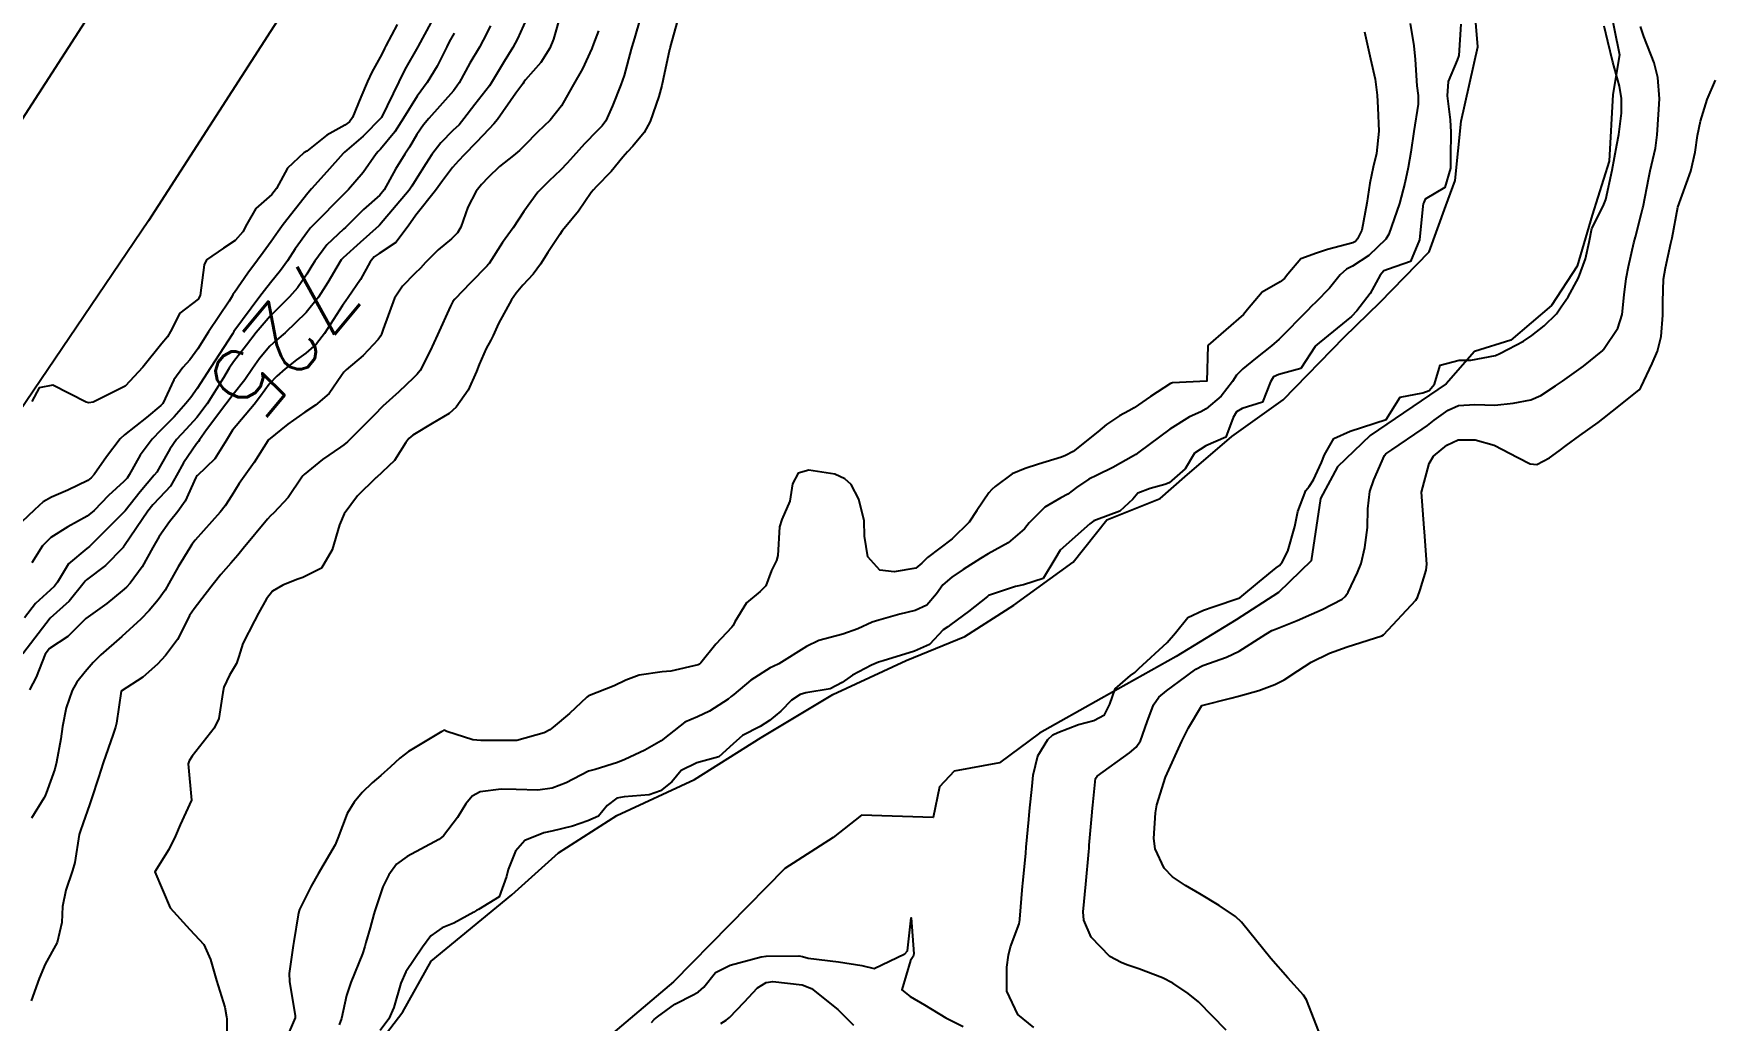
# Model space of a CAD drawing. Header units: metres. Extents: x 318500 to 325275, y 7408834 to 7428799.
# Drawn here: x 320851 to 320944.4, y 7415132 to 7415186.8 of the extents above; entities that cross this region are included whole.
import ezdxf
from ezdxf.enums import TextEntityAlignment as Align

# ---------------------------------------------------------------- set-up
doc = ezdxf.new("R2010")
doc.units = ezdxf.units.M
doc.header["$MEASUREMENT"] = 0
for name, color, linetype in [('Cotas', 45, 'Continuous'), ('Curvas de Nivel 1m', 11, 'Continuous'), ('Curvas de Nivel 5m', 15, 'Continuous'), ('Hidrografia', 140, 'Continuous'), ('Vias Primárias', 230, 'Continuous')]:
    doc.layers.add(name, color=color, linetype=linetype)
doc.styles.add('Style-STANDARD', font='STANDARD.shx')

msp = doc.modelspace()

# ---------------------------------------------------------------- linework, layer by layer
at = {"layer": 'Curvas de Nivel 1m', "flags": 128}
for points, elevation in [([(320880.305, 7415187.971), (320879.87, 7415186.475), (320879.668, 7415185.98), (320879.167, 7415185.169), (320878.333, 7415184.207), (320878.242, 7415184.09), (320878.181, 7415184.002), (320877.798, 7415183.481), (320876.775, 7415182.023), (320876.56, 7415181.773), (320876.302, 7415181.503), (320875.596, 7415180.731), (320874.927, 7415180.044), (320874.605, 7415179.716), (320874.269, 7415179.344), (320873.715, 7415178.601), (320873.33, 7415178.064), (320872.236, 7415176.709), (320871.806, 7415176.086), (320871.127, 7415175.186), (320870.207, 7415174.581), (320869.925, 7415174.392), (320869.706, 7415174.115), (320869.175, 7415173.13), (320868.484, 7415172.127), (320868.349, 7415171.948), (320868.166, 7415171.692), (320867.167, 7415170.145), (320866.731, 7415169.561), (320866.133, 7415169.039), (320865.626, 7415168.667), (320864.988, 7415168.171), (320864.519, 7415167.771), (320864.107, 7415167.328), (320863.623, 7415166.661), (320863.262, 7415166.192), (320862.076, 7415164.767), (320861.73, 7415164.215), (320861.092, 7415163.187), (320860.1, 7415162.239), (320860.071, 7415162.209), (320860.039, 7415162.147), (320859.432, 7415160.832), (320859.03, 7415160.25), (320858.578, 7415159.68), (320857.996, 7415158.86), (320857.65, 7415158.265), (320857.063, 7415157.184), (320856.381, 7415156.284), (320856.179, 7415156.064), (320855.953, 7415155.844), (320855.098, 7415155.148), (320853.93, 7415154.32), (320852.938, 7415153.312), (320851.913, 7415152.647), (320851.676, 7415152.344), (320851.18, 7415151.061), (320850.807, 7415150.356)], 724), ([(320873.076, 7415187.373), (320872.375, 7415186.08), (320872.36, 7415186.052), (320871.637, 7415184.794), (320871.289, 7415184.096), (320870.335, 7415182.134), (320870.323, 7415182.11), (320869.324, 7415181.09), (320868.281, 7415180.196), (320868.242, 7415180.169), (320868.202, 7415180.131), (320867.301, 7415179.108), (320866.45, 7415178.157), (320866.248, 7415177.92), (320864.878, 7415176.18), (320864.606, 7415175.803), (320864.216, 7415175.245), (320863.77, 7415174.631), (320863.449, 7415174.198), (320862.916, 7415173.476), (320862.173, 7415172.417), (320862.089, 7415172.293), (320862.043, 7415172.212), (320861.876, 7415171.923), (320860.742, 7415170.231), (320860.136, 7415169.286), (320859.695, 7415168.676), (320859.319, 7415168.248), (320858.804, 7415167.558), (320858.192, 7415166.259), (320858.151, 7415166.198), (320858.089, 7415166.141), (320857.292, 7415165.482), (320856.072, 7415164.515), (320855.839, 7415164.293), (320855.075, 7415163.284), (320854.393, 7415162.315), (320854.227, 7415162.128), (320854.035, 7415161.982), (320852.925, 7415161.432), (320852.021, 7415161.047), (320851.567, 7415160.796), (320851.078, 7415160.354), (320850, 7415159.324)], 728), ([(320876.378, 7415187.214), (320875.98, 7415186.42), (320875.765, 7415186.036), (320875.244, 7415185.144), (320874.644, 7415184.047), (320874.52, 7415183.856), (320874.326, 7415183.614), (320872.961, 7415182.07), (320872.661, 7415181.719), (320872.296, 7415181.179), (320871.888, 7415180.483), (320871.623, 7415180.09), (320871.106, 7415179.259), (320870.486, 7415178.106), (320870.247, 7415177.818), (320869.336, 7415177.022), (320868.442, 7415176.128), (320868.336, 7415176.022), (320868.227, 7415175.929), (320867.306, 7415175.051), (320866.631, 7415174.154), (320866.467, 7415173.885), (320866.189, 7415173.435), (320865.67, 7415172.676), (320865.225, 7415172.174), (320864.159, 7415171.105), (320863.38, 7415170.192), (320862.847, 7415169.492), (320862.125, 7415168.559), (320861.887, 7415168.213), (320861.567, 7415167.674), (320860.669, 7415166.231), (320860.082, 7415165.467), (320859.489, 7415164.833), (320858.964, 7415164.251), (320858.597, 7415163.72), (320858.048, 7415162.764), (320857.861, 7415162.444), (320857.724, 7415162.265), (320856.951, 7415161.351), (320856.103, 7415160.289), (320856.009, 7415160.178), (320854.131, 7415158.318), (320854.057, 7415158.251), (320853.988, 7415158.198), (320852.962, 7415157.343), (320852.351, 7415156.336), (320852.191, 7415156.103), (320851.953, 7415155.888), (320851.142, 7415155.152), (320850.522, 7415154.361)], 726), ([(320884.682, 7415187.619), (320884.369, 7415186.53), (320884.231, 7415186.053), (320884.194, 7415185.922), (320883.806, 7415184.46), (320883.621, 7415183.931), (320883.147, 7415182.766), (320882.785, 7415181.943), (320882.58, 7415181.671), (320882.302, 7415181.387), (320881.592, 7415180.656), (320880.962, 7415179.963), (320880.644, 7415179.597), (320880.268, 7415179.196), (320879.635, 7415178.604), (320879.014, 7415177.989), (320878.239, 7415176.916), (320877.634, 7415176.009), (320877.048, 7415175.187), (320876.301, 7415174.028), (320876.262, 7415173.966), (320876.198, 7415173.89), (320875.281, 7415172.941), (320874.399, 7415172.048), (320874.302, 7415171.916), (320874.166, 7415171.657), (320873.445, 7415170.061), (320873.036, 7415169.167), (320872.474, 7415168.075), (320872.322, 7415167.872), (320872.114, 7415167.671), (320871.291, 7415166.899), (320870.407, 7415166.097), (320870.247, 7415165.94), (320870.087, 7415165.771), (320868.446, 7415164.124), (320868.243, 7415163.951), (320868.066, 7415163.832), (320867.064, 7415163.136), (320866.042, 7415162.305), (320865.968, 7415162.234), (320865.911, 7415162.161), (320865.16, 7415161.032), (320864.365, 7415160.176), (320864.179, 7415160.008), (320864.007, 7415159.833), (320862.667, 7415158.2), (320862.359, 7415157.83), (320861.978, 7415157.393), (320861.425, 7415156.761), (320860.993, 7415156.225), (320860.542, 7415155.641), (320859.939, 7415154.863), (320859.688, 7415154.488), (320859.562, 7415154.244), (320859.024, 7415153.143), (320858.345, 7415152.256), (320858.135, 7415152.029), (320857.903, 7415151.776), (320857.1, 7415151.064), (320855.88, 7415150.29), (320855.631, 7415148.516), (320855.582, 7415148.294), (320855.454, 7415147.904), (320854.885, 7415146.304), (320854.626, 7415145.499), (320854.244, 7415144.313), (320854.127, 7415143.983), (320853.78, 7415142.968), (320853.607, 7415142.487), (320853.563, 7415142.322), (320853.31, 7415140.769), (320853.194, 7415140.326), (320852.817, 7415139.246), (320852.641, 7415138.331), (320852.59, 7415137.448), (320852.329, 7415136.334), (320851.678, 7415135.135), (320851.336, 7415134.345), (320850.901, 7415133.101)], 722), ([(320882.375, 7415186.943), (320882.107, 7415186.21), (320882.009, 7415185.954), (320881.479, 7415184.822), (320880.99, 7415183.963), (320880.752, 7415183.539), (320880.318, 7415182.776), (320879.696, 7415181.979), (320878.986, 7415181.304), (320878.289, 7415180.59), (320877.999, 7415180.289), (320877.66, 7415180.009), (320876.883, 7415179.409), (320876.262, 7415178.798), (320875.892, 7415178.397), (320875.596, 7415178.037), (320875.129, 7415177.153), (320874.743, 7415176.045), (320874.557, 7415175.715), (320874.22, 7415175.394), (320873.487, 7415174.785), (320872.778, 7415174.071), (320872.501, 7415173.77), (320872.191, 7415173.469), (320871.499, 7415172.772), (320871.065, 7415172.097), (320870.429, 7415170.382), (320870.329, 7415170.107), (320870.272, 7415169.984), (320870.145, 7415169.806), (320869.325, 7415168.92), (320868.38, 7415168.126), (320868.248, 7415167.998), (320868.115, 7415167.797), (320867.439, 7415166.8), (320866.671, 7415166.151), (320866.086, 7415165.775), (320865.145, 7415165.104), (320864.071, 7415164.239), (320864.019, 7415164.181), (320863.267, 7415162.977), (320862.71, 7415162.2), (320862.429, 7415161.809), (320862.024, 7415161.144), (320861.661, 7415160.569), (320861.382, 7415160.219), (320859.994, 7415158.671), (320859.811, 7415158.423), (320859.695, 7415158.243), (320859.046, 7415157.177), (320858.542, 7415156.254), (320858.324, 7415155.887), (320857.946, 7415155.357), (320857.451, 7415154.754), (320856.976, 7415154.274), (320855.92, 7415153.321), (320854.762, 7415152.307), (320854.338, 7415151.879), (320853.896, 7415151.361), (320853.427, 7415150.785), (320853.175, 7415150.327), (320852.844, 7415149.352), (320852.633, 7415148.332), (320852.532, 7415147.644), (320852.306, 7415146.335), (320852.204, 7415145.956), (320851.807, 7415144.824), (320851.665, 7415144.479), (320851.592, 7415144.343), (320850.909, 7415143.227)], 723), ([(320871.197, 7415187.278), (320870.582, 7415186.107), (320870.51, 7415185.955), (320870.353, 7415185.644), (320869.804, 7415184.649), (320869.563, 7415184.118), (320869.189, 7415183.254), (320868.734, 7415182.126), (320868.555, 7415181.879), (320868.304, 7415181.705), (320867.294, 7415181.146), (320866.283, 7415180.335), (320866.184, 7415180.259), (320866.03, 7415180.164), (320865.125, 7415179.32), (320864.509, 7415178.186), (320864.247, 7415177.85), (320863.366, 7415177.072), (320862.868, 7415176.204), (320862.645, 7415175.784), (320862.216, 7415175.301), (320861.559, 7415174.87), (320860.622, 7415174.234), (320860.49, 7415173.941), (320860.277, 7415172.238), (320860.168, 7415172.04), (320859.151, 7415171.259), (320858.625, 7415170.255), (320858.455, 7415169.947), (320858.14, 7415169.573), (320857.086, 7415168.276), (320856.104, 7415167.207), (320854.339, 7415166.316), (320854.09, 7415166.28), (320853.956, 7415166.321), (320852.104, 7415167.26), (320851.338, 7415167.115), (320850.929, 7415166.357)], 729), ([(320886.759, 7415187.512), (320886.362, 7415186.05), (320886.327, 7415185.924), (320886.321, 7415185.891), (320885.973, 7415184.258), (320885.89, 7415183.897), (320885.719, 7415183.294), (320885.239, 7415181.906), (320884.914, 7415181.298), (320884.289, 7415180.533), (320883.987, 7415180.222), (320883.732, 7415179.928), (320883.076, 7415179.13), (320882.255, 7415178.282), (320882.092, 7415178.112), (320881.973, 7415177.953), (320881.275, 7415176.925), (320880.48, 7415175.968), (320880.364, 7415175.832), (320880.225, 7415175.634), (320879.558, 7415174.631), (320879.152, 7415173.986), (320878.759, 7415173.424), (320878.182, 7415172.812), (320877.803, 7415172.378), (320877.556, 7415172.009), (320876.819, 7415170.682), (320876.523, 7415170.024), (320876.399, 7415169.774), (320876.139, 7415169.299), (320875.747, 7415168.413), (320875.601, 7415168.035), (320875.142, 7415166.997), (320874.487, 7415166.044), (320874.086, 7415165.688), (320873.152, 7415165.135), (320872.074, 7415164.495), (320871.846, 7415164.308), (320871.689, 7415164.084), (320871.052, 7415163.093), (320870.041, 7415162.134), (320870.022, 7415162.119), (320869.996, 7415162.101), (320869.006, 7415161.135), (320868.266, 7415160.126), (320868.004, 7415159.525), (320867.604, 7415158.136), (320867.004, 7415157.115), (320865.966, 7415156.586), (320865.642, 7415156.486), (320864.859, 7415156.171), (320864.291, 7415155.841), (320863.949, 7415155.417), (320863.517, 7415154.606), (320863.293, 7415154.19), (320862.643, 7415152.925), (320862.426, 7415152.202), (320862.297, 7415151.811), (320861.894, 7415151.173), (320861.593, 7415150.506), (320861.527, 7415150.215), (320861.312, 7415148.764), (320861.058, 7415148.222), (320859.834, 7415146.671), (320859.656, 7415146.418), (320859.604, 7415146.242), (320859.8, 7415144.24), (320859.168, 7415142.857), (320858.905, 7415142.249), (320858.525, 7415141.489), (320857.75, 7415140.26), (320858.613, 7415138.251), (320859.702, 7415137.054), (320860.479, 7415136.228), (320860.851, 7415135.392), (320861.183, 7415134.217), (320861.648, 7415132.738), (320861.742, 7415132.208), (320861.752, 7415132.094), (320861.729, 7415130.208)], 721), ([(320927.422, 7415187.345), (320927.61, 7415186.103), (320927.695, 7415185.34), (320927.787, 7415183.889), (320927.855, 7415183.337), (320927.857, 7415182.868), (320927.622, 7415181.34), (320927.444, 7415180.192), (320927.305, 7415179.345), (320927.127, 7415178.487), (320926.829, 7415177.351), (320926.233, 7415175.655), (320926.056, 7415175.363), (320925.127, 7415174.466), (320924.207, 7415173.876), (320923.89, 7415173.708), (320923.537, 7415173.397), (320922.936, 7415172.655), (320922.177, 7415171.878), (320921.936, 7415171.651), (320921.71, 7415171.417), (320920.154, 7415169.826), (320919.714, 7415169.447), (320918.842, 7415168.757), (320918.131, 7415168.184), (320917.772, 7415167.826), (320917.553, 7415167.476), (320916.932, 7415166.658), (320916.097, 7415165.958), (320915.795, 7415165.794), (320915.173, 7415165.504), (320914.083, 7415164.822), (320912.365, 7415163.546), (320912.195, 7415163.421), (320912.067, 7415163.346), (320910.915, 7415162.704), (320910.051, 7415162.277), (320909.581, 7415162.043), (320908.903, 7415161.587), (320908.413, 7415161.215), (320908.031, 7415161.008), (320907.135, 7415160.501), (320906.268, 7415159.626), (320906.007, 7415159.303), (320905.114, 7415158.523), (320903.993, 7415157.907), (320903.57, 7415157.656), (320902.62, 7415157.031), (320901.974, 7415156.62), (320901.475, 7415156.18), (320901.139, 7415155.692), (320900.596, 7415155.055), (320899.946, 7415154.768), (320899.094, 7415154.561), (320897.938, 7415154.23), (320897.56, 7415154.111), (320896.766, 7415153.747), (320895.927, 7415153.454), (320894.602, 7415153.094), (320893.92, 7415152.764), (320892.377, 7415151.803), (320892.064, 7415151.651), (320891.907, 7415151.578), (320890.822, 7415150.9), (320889.884, 7415150.104), (320889.743, 7415149.98), (320889.563, 7415149.843), (320888.543, 7415149.18), (320887.865, 7415148.854), (320887.17, 7415148.561), (320886.304, 7415147.883), (320885.846, 7415147.534), (320884.941, 7415147.003), (320883.836, 7415146.485), (320883.427, 7415146.331), (320882.196, 7415145.936), (320881.899, 7415145.869), (320881.829, 7415145.845), (320880.574, 7415145.204), (320879.814, 7415144.897), (320879.013, 7415144.781), (320877.812, 7415144.822), (320876.976, 7415144.845), (320875.81, 7415144.69), (320875.369, 7415144.464), (320875.012, 7415144.032), (320874.548, 7415143.28), (320873.773, 7415142.258), (320873.669, 7415142.154), (320873.521, 7415142.054), (320871.76, 7415141.102), (320871.164, 7415140.678), (320870.733, 7415140.09), (320870.412, 7415139.421), (320869.971, 7415138.097), (320869.916, 7415137.899), (320869.706, 7415137.156), (320869.471, 7415136.326), (320869.408, 7415136.104), (320869.287, 7415135.707), (320868.639, 7415134.115), (320868.385, 7415133.393), (320868.122, 7415132.123), (320867.992, 7415131.767)], 719), ([(320930.232, 7415187.312), (320930.108, 7415185.568), (320930.03, 7415185.313), (320929.53, 7415184.13), (320929.472, 7415183.319), (320929.634, 7415181.999), (320929.67, 7415181.316), (320929.662, 7415179.943), (320929.647, 7415179.316), (320929.341, 7415178.248), (320928.254, 7415177.584), (320928.169, 7415177.414), (320928.143, 7415177.332), (320928.112, 7415177.196), (320927.927, 7415175.335), (320927.426, 7415174.127), (320926.205, 7415173.716), (320925.961, 7415173.607), (320925.746, 7415173.367), (320925.199, 7415172.361), (320924.464, 7415171.386), (320924.167, 7415171.082), (320922.361, 7415169.617), (320922.15, 7415169.431), (320922.136, 7415169.41), (320921.357, 7415168.196), (320920.126, 7415167.861), (320919.832, 7415167.737), (320919.66, 7415167.447), (320919.223, 7415166.334), (320918.098, 7415165.977), (320917.773, 7415165.795), (320917.598, 7415165.475), (320917.185, 7415164.373), (320916.074, 7415163.897), (320915.44, 7415163.499), (320914.938, 7415162.625), (320914.045, 7415161.851), (320913.804, 7415161.763), (320912.991, 7415161.536), (320912.312, 7415161.269), (320912.031, 7415160.944), (320911.304, 7415160.274), (320910.013, 7415159.798), (320909.854, 7415159.731), (320909.634, 7415159.576), (320907.995, 7415158.103), (320907.699, 7415157.604), (320907.047, 7415156.541), (320905.968, 7415156.179), (320905.509, 7415156.092), (320904.18, 7415155.648), (320904.022, 7415155.586), (320903.958, 7415155.539), (320902.91, 7415154.701), (320901.935, 7415153.981), (320901.753, 7415153.863), (320901.504, 7415153.684), (320900.735, 7415152.879), (320899.918, 7415152.499), (320898.164, 7415151.977), (320897.912, 7415151.89), (320897.534, 7415151.736), (320896.476, 7415151.177), (320895.895, 7415150.76), (320895.237, 7415150.419), (320893.886, 7415150.191), (320893.561, 7415150.108), (320893.087, 7415149.792), (320892.492, 7415149.18), (320891.863, 7415148.654), (320891.346, 7415148.33), (320890.372, 7415147.832), (320889.845, 7415147.366), (320889.047, 7415146.638), (320887.835, 7415146.313), (320886.965, 7415145.873), (320886.441, 7415145.26), (320885.813, 7415144.753), (320885.18, 7415144.529), (320883.808, 7415144.422), (320883.388, 7415144.342), (320882.85, 7415143.93), (320882.375, 7415143.351), (320881.787, 7415143.082), (320880.939, 7415142.797), (320879.778, 7415142.506), (320879.336, 7415142.417), (320878.287, 7415141.992), (320877.764, 7415141.396), (320877.363, 7415140.395), (320877.267, 7415140.005), (320876.867, 7415138.875), (320875.722, 7415138.161), (320875.623, 7415138.12), (320875.465, 7415138.024), (320874.341, 7415137.41), (320873.707, 7415137.151), (320873.064, 7415136.695), (320872.608, 7415136.066), (320871.676, 7415134.714), (320871.403, 7415134.083), (320871.01, 7415132.726), (320870.733, 7415132.089), (320870.266, 7415131.458)], 718), ([(320906.524, 7415131.611), (320905.651, 7415132.336), (320905.041, 7415133.629), (320905.026, 7415134.973), (320905.13, 7415135.628), (320905.236, 7415136.088), (320905.716, 7415137.363), (320905.749, 7415137.59), (320905.754, 7415137.62), (320905.912, 7415139.454), (320905.926, 7415139.618), (320906.085, 7415141.298), (320906.116, 7415141.617), (320906.247, 7415143.162), (320906.289, 7415143.615), (320906.431, 7415145.003), (320906.489, 7415145.613), (320906.763, 7415146.688), (320907.307, 7415147.605), (320907.595, 7415147.862), (320907.856, 7415147.989), (320909.019, 7415148.426), (320909.866, 7415148.651), (320910.462, 7415148.97), (320910.742, 7415149.561), (320911.044, 7415150.407), (320911.904, 7415151.147), (320912.129, 7415151.325), (320912.355, 7415151.543), (320913.925, 7415152.984), (320914.394, 7415153.513), (320915.072, 7415154.374), (320915.949, 7415154.781), (320916.478, 7415154.959), (320917.96, 7415155.47), (320919.059, 7415156.368), (320919.985, 7415157.121), (320920.157, 7415157.268), (320920.306, 7415157.435), (320920.625, 7415158.059), (320921.016, 7415159.425), (320921.183, 7415160.263), (320921.631, 7415161.416), (320921.813, 7415161.643), (320922.049, 7415162.008), (320922.501, 7415162.968), (320922.665, 7415163.404), (320923.175, 7415164.303), (320924.083, 7415164.712), (320926.09, 7415165.36), (320926.852, 7415166.606), (320928.113, 7415166.85), (320928.474, 7415166.967), (320928.762, 7415167.324), (320929.08, 7415168.376), (320930.14, 7415168.658), (320930.79, 7415168.65), (320932.145, 7415168.914), (320932.397, 7415169.025), (320932.85, 7415169.269), (320933.695, 7415169.719), (320934.162, 7415170.023), (320934.86, 7415170.553), (320935.538, 7415171.236), (320935.795, 7415171.622), (320936.19, 7415172.18), (320936.761, 7415173.222), (320937.15, 7415174.282), (320937.339, 7415175.213), (320937.494, 7415175.958), (320938.124, 7415177.202), (320938.264, 7415177.569), (320938.619, 7415179.195), (320938.885, 7415180.608), (320938.996, 7415181.19), (320939.144, 7415182.371), (320939.142, 7415183.188), (320939.023, 7415183.866), (320938.655, 7415185.196), (320938.377, 7415186.339), (320938.174, 7415187.203)], 718), ([(320917.202, 7415131.467), (320915.663, 7415133.038), (320915.094, 7415133.499), (320914.237, 7415134.073), (320913.679, 7415134.373), (320912.351, 7415134.866), (320911.686, 7415135.103), (320911.371, 7415135.229), (320910.755, 7415135.554), (320909.706, 7415136.634), (320909.311, 7415137.576), (320909.273, 7415138.031), (320909.412, 7415139.575), (320909.576, 7415141.381), (320909.596, 7415141.573), (320909.608, 7415141.737), (320909.766, 7415143.571), (320909.771, 7415143.6), (320909.806, 7415143.957), (320909.957, 7415145.439), (320910.045, 7415145.567), (320911.843, 7415146.864), (320912.213, 7415147.17), (320912.452, 7415147.534), (320912.826, 7415148.575), (320913.175, 7415149.531), (320913.464, 7415149.948), (320913.892, 7415150.308), (320914.592, 7415150.817), (320915.53, 7415151.496), (320915.912, 7415151.706), (320917.218, 7415152.176), (320917.92, 7415152.51), (320919.402, 7415153.448), (320919.732, 7415153.644), (320919.934, 7415153.734), (320921.153, 7415154.211), (320921.947, 7415154.557), (320922.533, 7415154.823), (320923.648, 7415155.393), (320923.817, 7415155.536), (320923.966, 7415155.778), (320924.502, 7415156.862), (320924.692, 7415157.379), (320924.892, 7415158.266), (320925.044, 7415159.375), (320925.061, 7415160.41), (320925.173, 7415161.373), (320925.397, 7415162.022), (320925.984, 7415163.361), (320926.071, 7415163.453), (320926.396, 7415163.678), (320928.085, 7415164.831), (320928.378, 7415165.036), (320928.755, 7415165.323), (320929.526, 7415165.888), (320930.103, 7415166.147), (320930.996, 7415166.189), (320932.109, 7415166.16), (320933.124, 7415166.278), (320934.112, 7415166.45), (320934.666, 7415166.693), (320935.476, 7415167.236), (320935.865, 7415167.491), (320936.127, 7415167.67), (320937.027, 7415168.326), (320938.105, 7415169.201), (320938.128, 7415169.222), (320938.151, 7415169.246), (320938.93, 7415170.427), (320939.178, 7415171.185), (320939.287, 7415172.28), (320939.409, 7415173.182), (320939.535, 7415173.855), (320939.833, 7415175.176), (320939.911, 7415175.499), (320940.255, 7415176.818), (320940.324, 7415177.104), (320940.34, 7415177.169), (320940.653, 7415178.79), (320940.742, 7415179.165), (320941.036, 7415180.426), (320941.125, 7415181.162), (320941.197, 7415182.292), (320941.244, 7415183.161), (320941.159, 7415184.354), (320940.96, 7415185.164), (320940.382, 7415186.624), (320940.201, 7415187.173)], 719), ([(320874.371, 7415186.801), (320874.094, 7415186.324), (320873.959, 7415186.056), (320873.428, 7415184.979), (320872.866, 7415184.072), (320872.322, 7415183.312), (320871.549, 7415182.091), (320871.066, 7415181.331), (320870.284, 7415180.367), (320870.155, 7415180.238), (320870.046, 7415180.112), (320869.314, 7415179.069), (320868.509, 7415178.127), (320868.377, 7415178.001), (320868.247, 7415177.877), (320866.542, 7415176.155), (320866.39, 7415175.995), (320866.224, 7415175.781), (320865.551, 7415174.829), (320865.119, 7415174.176), (320864.738, 7415173.635), (320864.182, 7415172.957), (320863.837, 7415172.532), (320863.584, 7415172.196), (320862.15, 7415170.251), (320862.124, 7415170.21), (320862.078, 7415170.14), (320860.848, 7415168.229), (320860.103, 7415167.091), (320859.748, 7415166.591), (320859.486, 7415166.246), (320858.826, 7415165.509), (320858.075, 7415164.755), (320857.6, 7415164.267), (320856.947, 7415163.386), (320856.338, 7415162.286), (320856.215, 7415162.11), (320856.034, 7415161.918), (320855.186, 7415161.139), (320854.397, 7415160.314), (320854.007, 7415159.998), (320852.921, 7415159.411), (320851.995, 7415158.809), (320851.515, 7415158.347), (320850.931, 7415157.4)], 727), ([(320885.317, 7415131.895), (320885.473, 7415132.062), (320885.645, 7415132.213), (320886.616, 7415132.915), (320887.664, 7415133.453), (320887.931, 7415133.593), (320888.214, 7415133.855), (320888.865, 7415134.662), (320889.682, 7415135.07), (320891.408, 7415135.535), (320891.688, 7415135.575), (320893.498, 7415135.593), (320893.688, 7415135.559), (320894.002, 7415135.461), (320895.685, 7415135.253), (320896.995, 7415135.052), (320897.682, 7415134.889), (320899.382, 7415135.705), (320899.516, 7415135.879), (320899.72, 7415137.7), (320899.881, 7415135.698), (320899.831, 7415135.556), (320899.686, 7415135.339), (320899.215, 7415133.707), (320899.664, 7415133.331), (320900.473, 7415132.877), (320901.647, 7415132.158), (320902.619, 7415131.665)], 718), ([(320889.172, 7415131.845), (320889.456, 7415132.028), (320889.645, 7415132.174), (320890.467, 7415133.018), (320891.203, 7415133.817), (320891.673, 7415134.117), (320892.047, 7415134.178), (320893.672, 7415133.983), (320894.193, 7415133.775), (320895.653, 7415132.624), (320896.528, 7415131.747)], 719)]:
    msp.add_lwpolyline(points, dxfattribs=dict(at, elevation=elevation))
at = {"layer": 'Curvas de Nivel 5m', "flags": 128}
for points, elevation in [([(320878.384, 7415187.603), (320877.879, 7415186.496), (320877.618, 7415186.011), (320877.138, 7415185.228), (320876.423, 7415184.029), (320876.329, 7415183.89), (320875.514, 7415182.842), (320874.91, 7415182.044), (320874.637, 7415181.715), (320874.3, 7415181.397), (320873.628, 7415180.722), (320873.132, 7415180.067), (320872.793, 7415179.551), (320872.259, 7415178.705), (320872.023, 7415178.313), (320871.868, 7415178.086), (320870.23, 7415176.148), (320870.213, 7415176.127), (320870.191, 7415176.11), (320869.143, 7415175.194), (320868.203, 7415174.33), (320868.104, 7415174.229), (320868.035, 7415174.132), (320867.361, 7415172.964), (320866.844, 7415172.15), (320866.161, 7415171.306), (320864.985, 7415170.172), (320864.528, 7415169.792), (320864.139, 7415169.426), (320863.573, 7415168.744), (320863.185, 7415168.194), (320862.746, 7415167.565), (320862.098, 7415166.742), (320861.7, 7415166.216), (320860.629, 7415164.785), (320860.241, 7415164.237), (320860.171, 7415164.136), (320860.066, 7415164.004), (320859.341, 7415162.956), (320858.966, 7415162.251), (320858.627, 7415161.658), (320858.021, 7415161.008), (320857.652, 7415160.628), (320857.375, 7415160.27), (320856.072, 7415158.37), (320856.022, 7415158.29), (320856.011, 7415158.269), (320855.989, 7415158.244), (320855.028, 7415157.25), (320853.962, 7415156.463), (320853.885, 7415156.396), (320853.827, 7415156.321), (320852.995, 7415155.279), (320851.951, 7415154.34), (320850.438, 7415152.362)], 725), ([(320924.888, 7415186.877), (320925.208, 7415185.377), (320925.465, 7415184.251), (320925.577, 7415183.371), (320925.619, 7415182.667), (320925.672, 7415181.37), (320925.542, 7415180.12), (320925.371, 7415179.374), (320925.169, 7415178.474), (320925.016, 7415177.379), (320924.726, 7415175.874), (320924.501, 7415175.386), (320924.373, 7415175.243), (320924.227, 7415175.17), (320922.835, 7415174.79), (320922.218, 7415174.592), (320921.357, 7415174.279), (320920.624, 7415173.434), (320920.439, 7415173.193), (320920.193, 7415173.006), (320919.203, 7415172.436), (320918.396, 7415171.467), (320918.167, 7415171.199), (320916.198, 7415169.49), (320916.182, 7415169.457), (320916.133, 7415167.49), (320914.236, 7415167.401), (320914.118, 7415167.366), (320913.008, 7415166.635), (320912.097, 7415166.017), (320911.805, 7415165.843), (320911.292, 7415165.558), (320910.573, 7415165.077), (320910.081, 7415164.673), (320908.713, 7415163.59), (320908.292, 7415163.371), (320908.065, 7415163.281), (320906.798, 7415162.88), (320906.055, 7415162.649), (320905.338, 7415162.35), (320904.385, 7415161.647), (320904.207, 7415161.479), (320904.035, 7415161.292), (320903.365, 7415160.315), (320902.94, 7415159.666), (320902.001, 7415158.738), (320900.634, 7415157.7), (320900.309, 7415157.382), (320899.981, 7415157.108), (320898.79, 7415156.909), (320897.979, 7415156.993), (320897.325, 7415157.74), (320897.139, 7415158.88), (320897.116, 7415159.743), (320896.829, 7415160.947), (320896.392, 7415161.755), (320896.045, 7415162.074), (320895.481, 7415162.336), (320894.051, 7415162.55), (320893.46, 7415162.384), (320893.144, 7415161.799), (320892.989, 7415160.837), (320892.549, 7415159.805), (320892.412, 7415159.4), (320892.319, 7415157.807), (320892.258, 7415157.534), (320891.977, 7415156.977), (320891.656, 7415156.123), (320891.343, 7415155.819), (320890.595, 7415155.185), (320889.934, 7415154.128), (320889.846, 7415153.927), (320889.778, 7415153.842), (320888.884, 7415152.887), (320888.056, 7415151.859), (320887.983, 7415151.785), (320887.908, 7415151.744), (320886.385, 7415151.401), (320885.902, 7415151.348), (320884.629, 7415151.179), (320883.895, 7415150.901), (320883.237, 7415150.58), (320881.882, 7415150.051), (320881.811, 7415150.011), (320881.735, 7415149.942), (320880.77, 7415149.053), (320879.855, 7415148.279), (320879.679, 7415148.147), (320879.367, 7415147.977), (320877.845, 7415147.537), (320876.324, 7415147.537), (320875.845, 7415147.552), (320875.394, 7415147.575), (320873.963, 7415148.048), (320873.851, 7415148.1), (320873.788, 7415148.113), (320873.68, 7415148.053), (320871.839, 7415146.933), (320871.347, 7415146.573), (320870.831, 7415146.09), (320870.306, 7415145.612), (320869.817, 7415145.202), (320869.265, 7415144.652), (320868.819, 7415144.115), (320868.426, 7415143.485), (320867.903, 7415142.128), (320867.766, 7415141.757), (320866.817, 7415140.144), (320866.424, 7415139.465), (320865.782, 7415138.159), (320865.769, 7415138.109), (320865.716, 7415137.869), (320865.466, 7415136.39), (320865.426, 7415136.163), (320865.217, 7415134.622), (320865.227, 7415134.164), (320865.546, 7415132.256), (320865.536, 7415132.161), (320864.966, 7415130.821)], 720), ([(320922.346, 7415131.399), (320921.666, 7415133.15), (320921.49, 7415133.413), (320920.635, 7415134.377), (320919.69, 7415135.44), (320918.055, 7415137.457), (320917.725, 7415137.781), (320916.823, 7415138.384), (320915.743, 7415139.032), (320914.953, 7415139.502), (320914.219, 7415139.977), (320913.759, 7415140.465), (320913.26, 7415141.525), (320913.191, 7415142.114), (320913.281, 7415143.525), (320913.351, 7415143.98), (320913.83, 7415145.52), (320914.753, 7415147.506), (320915.107, 7415148.256), (320915.857, 7415149.49), (320917.458, 7415149.903), (320917.888, 7415150.007), (320919.018, 7415150.328), (320919.898, 7415150.646), (320920.426, 7415150.908), (320921.185, 7415151.421), (320921.915, 7415151.893), (320922.93, 7415152.39), (320923.924, 7415152.749), (320925.846, 7415153.361), (320925.941, 7415153.419), (320927.728, 7415155.333), (320927.817, 7415155.477), (320927.969, 7415155.908), (320928.307, 7415157.004), (320928.333, 7415157.327), (320928.214, 7415159.131), (320928.197, 7415159.328), (320928.04, 7415161.33), (320928.47, 7415162.92), (320928.716, 7415163.324), (320929.45, 7415163.943), (320930.079, 7415164.232), (320931.027, 7415164.239), (320932.08, 7415163.935), (320933.391, 7415163.26), (320934.065, 7415162.897), (320934.448, 7415162.862), (320935.147, 7415163.239), (320935.679, 7415163.631), (320936.08, 7415163.921), (320936.837, 7415164.471), (320937.85, 7415165.204), (320938.102, 7415165.394), (320939.181, 7415166.254), (320940.118, 7415167.01), (320940.192, 7415167.096), (320940.232, 7415167.169), (320940.836, 7415168.466), (320941.139, 7415169.16), (320941.35, 7415169.97), (320941.434, 7415171.157), (320941.436, 7415171.909), (320941.479, 7415173.157), (320941.578, 7415173.788), (320941.886, 7415175.153), (320941.945, 7415175.442), (320942.26, 7415177.15), (320942.986, 7415179.139), (320943.23, 7415180.202), (320943.362, 7415181.134), (320943.525, 7415181.929), (320943.893, 7415183.127), (320944.351, 7415184.198)], 720)]:
    msp.add_lwpolyline(points, dxfattribs=dict(at, elevation=elevation))
at = {"layer": 'Hidrografia'}
for points in [[(320868.925, 7415129.109), (320871.517, 7415132.483), (320873.091, 7415135.301), (320877.559, 7415138.988), (320880.15, 7415141.314), (320883.397, 7415143.378), (320887.702, 7415145.39), (320891.408, 7415147.716), (320895.377, 7415150.108), (320899.455, 7415151.982), (320902.703, 7415153.325), (320905.425, 7415155.061), (320908.713, 7415157.437), (320910.583, 7415159.796), (320913.535, 7415160.975), (320914.913, 7415162.187), (320917.512, 7415164.428), (320920.366, 7415166.459), (320923.746, 7415169.939), (320925.747, 7415171.872), (320928.472, 7415174.665), (320929.39, 7415177.22), (320929.915, 7415178.629), (320930.246, 7415181.923), (320931.164, 7415186.051), (320930.707, 7415191.64)], [(320938.429, 7415188.626), (320939.035, 7415185.612), (320938.665, 7415183.394), (320938.463, 7415179.699), (320937.521, 7415176.708), (320936.678, 7415173.874), (320935.266, 7415171.69), (320933.003, 7415169.769), (320930.985, 7415169.131), (320929.404, 7415167.35), (320925.193, 7415164.481), (320923.376, 7415162.734), (320922.434, 7415160.986), (320921.927, 7415157.511), (320920.111, 7415155.764), (320917.756, 7415154.252), (320914.426, 7415152.203), (320910.278, 7415149.871), (320906.847, 7415147.956), (320904.627, 7415146.31), (320902.104, 7415145.84), (320901.296, 7415144.966), (320900.949, 7415143.266), (320896.979, 7415143.401), (320895.398, 7415142.158), (320892.707, 7415140.444), (320886.546, 7415134.151), (320881.971, 7415130.287)]]:
    msp.add_lwpolyline(points, dxfattribs=at)
at = {"layer": 'Vias Primárias'}
for points in [[(321109.374, 7414841.125, 0), (321121.447, 7414845.471, -0.165445)], [(320934.092, 7415366.072), (320929.752, 7415358.315), (320926.653, 7415353.149), (320923.245, 7415346.746), (320918.598, 7415338.23), (320913.795, 7415328.368), (320908.683, 7415315.716), (320903.675, 7415302.753), (320898.871, 7415288.497), (320895.256, 7415275.894), (320891.071, 7415261.37), (320885.081, 7415241.702), (320880.329, 7415224.197), (320875.329, 7415207.937, -0.088311), (320865.947, 7415189.67), (320857.41, 7415176.398), (320846.221, 7415159.88), (320834.701, 7415144.106), (320821.677, 7415125.743), (320807.821, 7415106.29), (320797.806, 7415092.429), (320790.545, 7415082.325), (320779.696, 7415067.478)], [(320772.086, 7415072.156), (320782.907, 7415086.966), (320790.163, 7415097.062), (320800.173, 7415110.916), (320814.019, 7415130.356), (320827.056, 7415148.737), (320838.552, 7415164.478), (320849.678, 7415180.903), (320858.273, 7415194.265, 0.024806), (320867.138, 7415211.468), (320872.12, 7415227.668), (320876.87, 7415245.168), (320882.868, 7415264.864), (320887.045, 7415279.358), (320888.707, 7415285.152), (320890.969, 7415293.243), (320895.606, 7415308.726), (320899.59, 7415322.346), (320903.694, 7415336.378), (320906.966, 7415349.117), (320909.351, 7415358.813)]]:
    msp.add_lwpolyline(points, format="xyb", dxfattribs=at)

# ---------------------------------------------------------------- texts
at = {"layer": 'Cotas', "style": 'Style-STANDARD'}
msp.add_text('725', height=4, rotation=230.39274, dxfattribs=at).set_placement((320864.9, 7415169.79, 725), align=Align.MIDDLE_CENTER)

doc.saveas('drawing.dxf')
